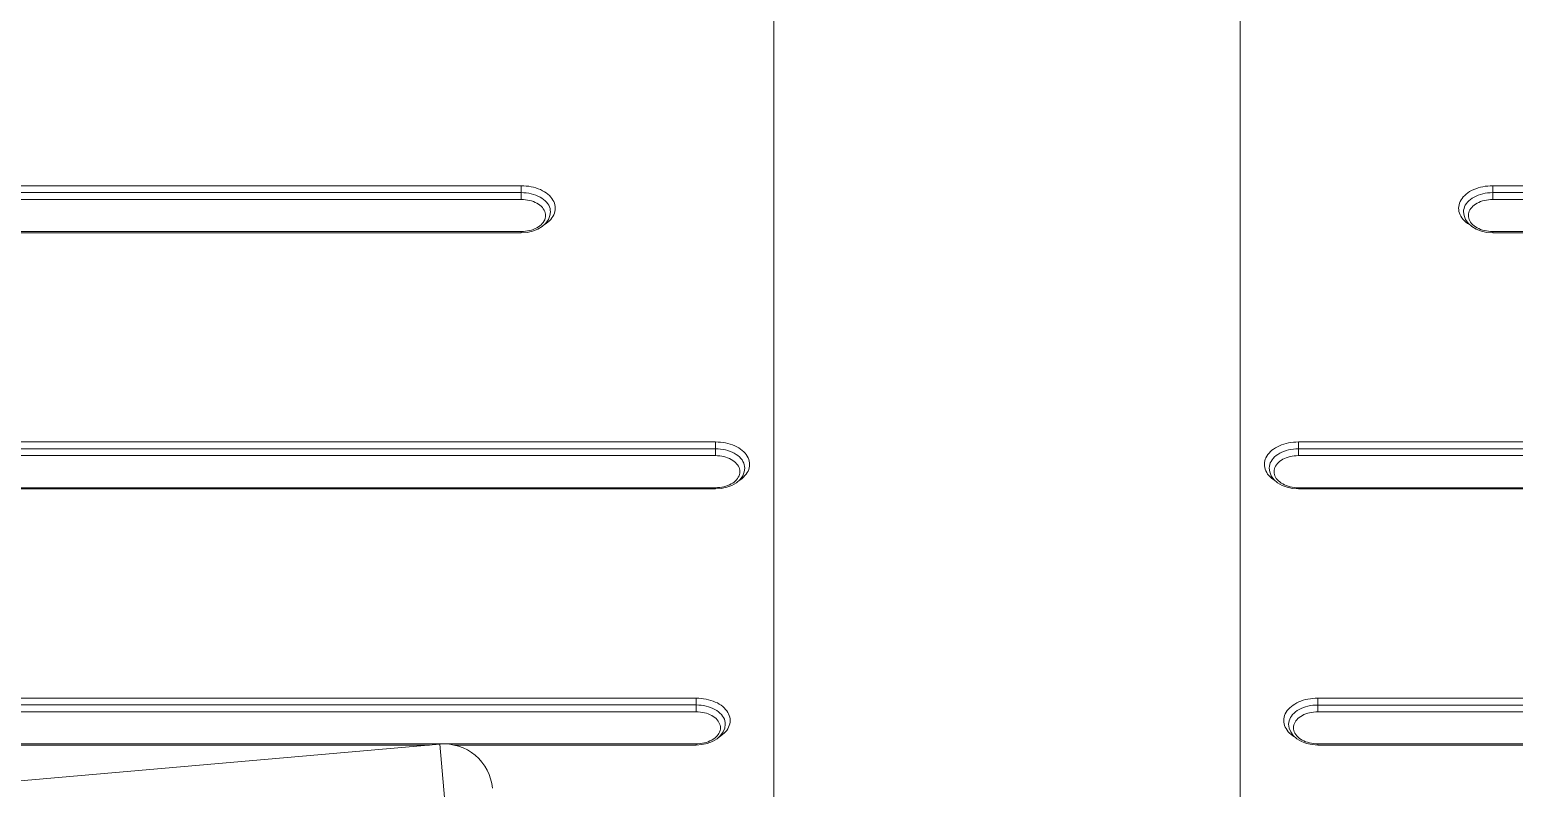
# Model space of a CAD drawing. Header units: centimetres. Extents: x 118932 to 154602, y -32682 to -23521.
# Drawn here: x 129665.58 to 129680.86, y -27632.47 to -27624.66 of the extents above; entities that cross this region are included whole.
import ezdxf

# ---------------------------------------------------------------- set-up
doc = ezdxf.new("R2010")
doc.units = ezdxf.units.CM
doc.header["$LTSCALE"] = 50
doc.header["$MEASUREMENT"] = 0
doc.layers.add('GEN_02_TF_Mobilya', color=7, linetype='Continuous', lineweight=5, true_color=0x745e3d)

# ---------------------------------------------------------------- blocks, each defined once
blk = doc.blocks.new('spor aletleri 3')
at = {"layer": 'GEN_02_TF_Mobilya'}
for p, q in [((-3.339, -2.208), (-3.339, -23.012)), ((1.459, -2.208), (1.459, -23.012)), ((4.059, -12.544), (4.059, -12.685)), ((2.059, -15.182), (2.059, -15.323)), ((2.259, -17.821), (2.259, -17.962))]:
    blk.add_line(p, q, dxfattribs=at)
at = {"layer": 'GEN_02_TF_Mobilya', "flags": 128}
for points in [[(-5.939, -12.543), (-16.936, -12.543)], [(-5.939, -13.027), (-16.936, -13.027)], [(-16.936, -12.614), (-5.939, -12.614), (-5.913, -12.615), (-5.887, -12.617), (-5.862, -12.621), (-5.837, -12.626), (-5.813, -12.632), (-5.789, -12.64), (-5.767, -12.65), (-5.746, -12.66), (-5.727, -12.672), (-5.709, -12.685), (-5.693, -12.698), (-5.679, -12.713), (-5.667, -12.728), (-5.657, -12.744), (-5.649, -12.761), (-5.643, -12.778), (-5.64, -12.795), (-5.639, -12.812), (-5.644, -12.851), (-5.659, -12.891), (-5.687, -12.929), (-5.724, -12.963), (-5.77, -12.99), (-5.823, -13.01), (-5.88, -13.023), (-5.939, -13.027), (-5.939, -13.014)], [(-5.702, -12.944), (-5.683, -12.932), (-5.666, -12.919), (-5.65, -12.905), (-5.636, -12.891), (-5.624, -12.875), (-5.613, -12.859), (-5.605, -12.843), (-5.598, -12.826), (-5.593, -12.809), (-5.59, -12.792), (-5.589, -12.775), (-5.59, -12.757), (-5.593, -12.74), (-5.597, -12.723), (-5.604, -12.706), (-5.613, -12.69), (-5.623, -12.674), (-5.636, -12.659), (-5.649, -12.644), (-5.665, -12.63), (-5.682, -12.617), (-5.701, -12.605), (-5.721, -12.594), (-5.742, -12.583), (-5.764, -12.574), (-5.788, -12.566), (-5.812, -12.559), (-5.836, -12.553), (-5.862, -12.549), (-5.887, -12.546), (-5.913, -12.544), (-5.939, -12.543), (-5.939, -12.684)], [(4.059, -13.014), (4.037, -13.014), (4.015, -13.012), (3.994, -13.009), (3.973, -13.004), (3.953, -12.999), (3.933, -12.992), (3.915, -12.984), (3.898, -12.976), (3.882, -12.966), (3.867, -12.955), (3.854, -12.944), (3.842, -12.932), (3.832, -12.919), (3.823, -12.905), (3.817, -12.892), (3.812, -12.878), (3.81, -12.863), (3.809, -12.849), (3.81, -12.834), (3.813, -12.82), (3.818, -12.806), (3.824, -12.792), (3.833, -12.779), (3.843, -12.766), (3.855, -12.754), (3.868, -12.743), (3.883, -12.732), (3.899, -12.723), (3.917, -12.714), (3.935, -12.706), (3.954, -12.7), (3.974, -12.694), (3.995, -12.69), (4.016, -12.687), (4.037, -12.685), (4.059, -12.685), (15.056, -12.685)], [(15.056, -12.544), (4.059, -12.544), (4.033, -12.544), (4.008, -12.546), (3.982, -12.549), (3.957, -12.553), (3.933, -12.559), (3.909, -12.566), (3.886, -12.574), (3.864, -12.583), (3.842, -12.593), (3.822, -12.604), (3.804, -12.616), (3.787, -12.629), (3.771, -12.643), (3.757, -12.657), (3.745, -12.673), (3.734, -12.688), (3.725, -12.705), (3.718, -12.722), (3.713, -12.739), (3.71, -12.756), (3.709, -12.773), (3.71, -12.79), (3.712, -12.808), (3.717, -12.825), (3.724, -12.842), (3.732, -12.858), (3.743, -12.874), (3.755, -12.889), (3.769, -12.904), (3.784, -12.918), (3.801, -12.931), (3.82, -12.943)], [(15.056, -13.015), (4.059, -13.014), (4.059, -13.027), (15.056, -13.027)], [(15.056, -12.614), (4.059, -12.614), (4.033, -12.615), (4.007, -12.617), (3.982, -12.621), (3.958, -12.626), (3.933, -12.632), (3.91, -12.64), (3.888, -12.649), (3.867, -12.66), (3.848, -12.671), (3.83, -12.684), (3.814, -12.697), (3.8, -12.712), (3.788, -12.727), (3.777, -12.743), (3.769, -12.76), (3.764, -12.776), (3.76, -12.794), (3.759, -12.812), (3.764, -12.851), (3.779, -12.891), (3.807, -12.93), (3.844, -12.963), (3.89, -12.99), (3.943, -13.011)], [(-16.936, -13.014), (-5.939, -13.014), (-5.917, -13.014), (-5.896, -13.012), (-5.875, -13.009), (-5.854, -13.005), (-5.834, -12.999), (-5.815, -12.993), (-5.796, -12.985), (-5.779, -12.976), (-5.763, -12.967), (-5.748, -12.956), (-5.735, -12.945), (-5.723, -12.932), (-5.713, -12.92), (-5.704, -12.906), (-5.697, -12.893), (-5.693, -12.878), (-5.69, -12.864), (-5.689, -12.85), (-5.69, -12.835), (-5.692, -12.821), (-5.697, -12.807), (-5.704, -12.793), (-5.712, -12.78), (-5.722, -12.767), (-5.734, -12.755), (-5.747, -12.743), (-5.762, -12.733), (-5.778, -12.723), (-5.796, -12.714), (-5.814, -12.706), (-5.834, -12.7), (-5.854, -12.694), (-5.875, -12.69), (-5.896, -12.687), (-5.917, -12.685), (-5.939, -12.684), (-16.936, -12.684)], [(3.943, -13.011), (4, -13.023), (4.059, -13.027)], [(-3.939, -15.182), (-17.436, -15.182)], [(-17.436, -15.253), (-3.939, -15.253), (-3.913, -15.253), (-3.888, -15.256), (-3.862, -15.259), (-3.837, -15.264), (-3.813, -15.271), (-3.79, -15.279), (-3.768, -15.288), (-3.747, -15.299), (-3.727, -15.311), (-3.71, -15.323), (-3.694, -15.337), (-3.679, -15.352), (-3.667, -15.367), (-3.657, -15.383), (-3.649, -15.4), (-3.644, -15.416), (-3.64, -15.434), (-3.639, -15.451), (-3.644, -15.49), (-3.66, -15.53), (-3.687, -15.568), (-3.724, -15.602), (-3.771, -15.629), (-3.824, -15.649), (-3.88, -15.661), (-3.939, -15.666)], [(-3.702, -15.583), (-3.684, -15.571), (-3.667, -15.558), (-3.651, -15.544), (-3.637, -15.529), (-3.625, -15.514), (-3.614, -15.498), (-3.605, -15.482), (-3.598, -15.465), (-3.593, -15.448), (-3.59, -15.431), (-3.589, -15.414), (-3.59, -15.396), (-3.593, -15.379), (-3.598, -15.362), (-3.605, -15.345), (-3.613, -15.329), (-3.624, -15.313), (-3.636, -15.298), (-3.65, -15.283), (-3.666, -15.269), (-3.683, -15.256), (-3.701, -15.244), (-3.721, -15.232), (-3.742, -15.222), (-3.765, -15.213), (-3.788, -15.205), (-3.812, -15.198), (-3.837, -15.192), (-3.862, -15.188), (-3.888, -15.185), (-3.913, -15.183), (-3.939, -15.182), (-3.939, -15.323), (-17.436, -15.323)], [(15.555, -15.182), (2.059, -15.182), (2.034, -15.183), (2.008, -15.185), (1.983, -15.188), (1.958, -15.192), (1.933, -15.198), (1.909, -15.204), (1.886, -15.212), (1.864, -15.221), (1.843, -15.232), (1.823, -15.243), (1.804, -15.255), (1.787, -15.268), (1.772, -15.282), (1.757, -15.296), (1.745, -15.311), (1.734, -15.327), (1.726, -15.344), (1.719, -15.36), (1.713, -15.377), (1.71, -15.395), (1.709, -15.412), (1.71, -15.429), (1.713, -15.446), (1.718, -15.463), (1.724, -15.48), (1.733, -15.497), (1.743, -15.513), (1.756, -15.528), (1.769, -15.543), (1.785, -15.557), (1.802, -15.57), (1.82, -15.582)], [(2.059, -15.653), (15.555, -15.653)], [(15.555, -15.323), (2.059, -15.323), (2.038, -15.324), (2.017, -15.326), (1.995, -15.329), (1.975, -15.333), (1.955, -15.338), (1.935, -15.345), (1.917, -15.353), (1.9, -15.361), (1.884, -15.371), (1.869, -15.381), (1.855, -15.393), (1.844, -15.405), (1.833, -15.418), (1.825, -15.431), (1.818, -15.445), (1.813, -15.459), (1.81, -15.473), (1.809, -15.487), (1.81, -15.502), (1.813, -15.516), (1.817, -15.53), (1.824, -15.544), (1.832, -15.558), (1.842, -15.57), (1.854, -15.583), (1.867, -15.594), (1.882, -15.605), (1.898, -15.614), (1.916, -15.623), (1.934, -15.631), (1.953, -15.638), (1.974, -15.643), (1.995, -15.648), (2.016, -15.651), (2.037, -15.653), (2.059, -15.653), (2.059, -15.666), (15.555, -15.666)], [(15.555, -15.253), (2.059, -15.253), (2.034, -15.254), (2.008, -15.256), (1.983, -15.259), (1.958, -15.264), (1.934, -15.271), (1.911, -15.279), (1.889, -15.288), (1.868, -15.298), (1.848, -15.31), (1.831, -15.322), (1.815, -15.336), (1.8, -15.351), (1.788, -15.366), (1.778, -15.382), (1.77, -15.398), (1.764, -15.415), (1.761, -15.432), (1.759, -15.451), (1.764, -15.49), (1.78, -15.53), (1.807, -15.568), (1.844, -15.602), (1.891, -15.629), (1.943, -15.649), (2, -15.662), (2.059, -15.666)], [(-17.436, -15.653), (-3.939, -15.653), (-3.918, -15.652), (-3.896, -15.651), (-3.875, -15.648), (-3.855, -15.643), (-3.834, -15.638), (-3.815, -15.631), (-3.797, -15.624), (-3.779, -15.615), (-3.763, -15.605), (-3.748, -15.595), (-3.735, -15.583), (-3.723, -15.571), (-3.713, -15.558), (-3.705, -15.545), (-3.698, -15.531), (-3.693, -15.517), (-3.69, -15.503), (-3.689, -15.489), (-3.69, -15.474), (-3.693, -15.46), (-3.698, -15.446), (-3.704, -15.432), (-3.713, -15.419), (-3.723, -15.406), (-3.735, -15.394), (-3.748, -15.382), (-3.763, -15.372), (-3.779, -15.362), (-3.796, -15.353), (-3.815, -15.345), (-3.834, -15.339), (-3.854, -15.333), (-3.875, -15.329), (-3.896, -15.326), (-3.918, -15.324), (-3.939, -15.323)], [(-3.939, -15.653), (-3.939, -15.666), (-17.436, -15.665), (-17.494, -15.661), (-17.551, -15.649), (-17.603, -15.63), (-17.648, -15.603), (-17.685, -15.571), (-17.713, -15.534), (-17.729, -15.494), (-17.736, -15.45)], [(-4.139, -17.821), (-17.636, -17.821)], [(-3.902, -18.222), (-3.884, -18.21), (-3.867, -18.197), (-3.851, -18.183), (-3.837, -18.168), (-3.825, -18.153), (-3.814, -18.137), (-3.805, -18.121), (-3.798, -18.104), (-3.793, -18.087), (-3.79, -18.07), (-3.789, -18.052), (-3.79, -18.035), (-3.793, -18.018), (-3.798, -18.001), (-3.805, -17.984), (-3.813, -17.968), (-3.824, -17.952), (-3.836, -17.937), (-3.85, -17.922), (-3.866, -17.908), (-3.883, -17.895), (-3.901, -17.883), (-3.921, -17.871), (-3.942, -17.861), (-3.965, -17.852), (-3.988, -17.844), (-4.012, -17.837), (-4.037, -17.831), (-4.062, -17.827), (-4.088, -17.823), (-4.113, -17.822), (-4.139, -17.821), (-4.139, -17.962)], [(2.02, -18.221), (2.002, -18.208), (1.985, -18.195), (1.969, -18.181), (1.955, -18.167), (1.943, -18.151), (1.933, -18.135), (1.924, -18.119), (1.918, -18.102), (1.913, -18.085), (1.91, -18.068), (1.909, -18.051), (1.91, -18.033), (1.913, -18.016), (1.918, -17.999), (1.925, -17.982), (1.934, -17.966), (1.945, -17.95), (1.957, -17.935), (1.971, -17.92), (1.987, -17.907), (2.004, -17.894), (2.023, -17.882), (2.043, -17.87), (2.064, -17.86), (2.086, -17.851), (2.109, -17.843), (2.133, -17.836), (2.158, -17.831), (2.183, -17.827), (2.208, -17.823), (2.233, -17.822), (2.259, -17.821), (15.755, -17.821)], [(15.755, -17.962), (2.259, -17.962), (2.238, -17.963), (2.216, -17.965), (2.195, -17.968), (2.175, -17.972), (2.155, -17.977), (2.135, -17.984), (2.117, -17.991), (2.1, -18), (2.083, -18.01), (2.069, -18.02), (2.055, -18.031), (2.043, -18.044), (2.033, -18.056), (2.025, -18.07), (2.018, -18.083), (2.013, -18.097), (2.01, -18.112), (2.009, -18.126), (2.01, -18.141), (2.013, -18.155), (2.017, -18.169), (2.024, -18.183), (2.032, -18.196), (2.042, -18.209), (2.054, -18.221), (2.067, -18.233), (2.082, -18.243), (2.098, -18.253), (2.115, -18.262), (2.134, -18.27), (2.153, -18.276), (2.174, -18.282), (2.194, -18.286), (2.216, -18.289), (2.237, -18.291), (2.259, -18.292), (2.259, -18.304), (4.753, -18.304)], [(-6.882, -18.304), (-17.636, -18.304)], [(-17.636, -17.891), (-4.139, -17.891), (-4.113, -17.892), (-4.088, -17.894), (-4.062, -17.898), (-4.037, -17.903), (-4.013, -17.91), (-3.99, -17.918), (-3.968, -17.927), (-3.947, -17.938), (-3.927, -17.949), (-3.91, -17.962), (-3.894, -17.976), (-3.879, -17.99), (-3.867, -18.006), (-3.857, -18.022), (-3.849, -18.038), (-3.844, -18.055), (-3.84, -18.072), (-3.839, -18.09), (-3.844, -18.129), (-3.86, -18.169), (-3.887, -18.207), (-3.924, -18.24), (-3.971, -18.268), (-4.024, -18.288), (-4.08, -18.3), (-4.139, -18.304)], [(-17.636, -18.292), (-4.139, -18.292), (-4.118, -18.291), (-4.096, -18.289), (-4.075, -18.286), (-4.054, -18.282), (-4.034, -18.277), (-4.015, -18.27), (-3.997, -18.262), (-3.979, -18.254), (-3.963, -18.244), (-3.948, -18.234), (-3.935, -18.222), (-3.923, -18.21), (-3.913, -18.197), (-3.905, -18.184), (-3.898, -18.17), (-3.893, -18.156), (-3.89, -18.142), (-3.889, -18.127), (-3.89, -18.113), (-3.893, -18.098), (-3.898, -18.084), (-3.904, -18.071), (-3.913, -18.057), (-3.923, -18.045), (-3.934, -18.032), (-3.948, -18.021), (-3.963, -18.01), (-3.979, -18.001), (-3.996, -17.992), (-4.015, -17.984), (-4.034, -17.977), (-4.054, -17.972), (-4.075, -17.968), (-4.096, -17.964), (-4.118, -17.963), (-4.139, -17.962), (-17.636, -17.962)], [(15.755, -17.892), (2.259, -17.892), (2.233, -17.892), (2.208, -17.894), (2.183, -17.898), (2.158, -17.903), (2.134, -17.91), (2.111, -17.917), (2.089, -17.927), (2.068, -17.937), (2.048, -17.949), (2.031, -17.961), (2.015, -17.975), (2, -17.989), (1.988, -18.005), (1.978, -18.021), (1.97, -18.037), (1.964, -18.054), (1.96, -18.071), (1.959, -18.089), (1.964, -18.129), (1.98, -18.169), (2.007, -18.207), (2.044, -18.241), (2.09, -18.268), (2.143, -18.288), (2.2, -18.3), (2.259, -18.304)], [(2.259, -18.292), (15.755, -18.292)], [(-6.633, -18.304), (-4.139, -18.304), (-4.139, -18.292)]]:
    blk.add_lwpolyline(points, dxfattribs=at)
blk.add_lwpolyline([(-23.472, -32.802), (-24.605, -19.855), (-6.778, -18.295), (-5.645, -31.242)], close=True, dxfattribs=at)
at = {"layer": 'GEN_02_TF_Mobilya'}
blk.add_arc((-6.734, -18.793), 0.5, 4.9993, 94.9993, dxfattribs=at)
blk = doc.blocks.new('c blok level -1 tefriş')
blk.add_blockref('spor aletleri 3', (89.924, 927.074, -0.003))

msp = doc.modelspace()

# ---------------------------------------------------------------- block references
msp.add_blockref('c blok level -1 tefriş', (129586.651, -28540.795, 0.003))

doc.saveas('drawing.dxf')
